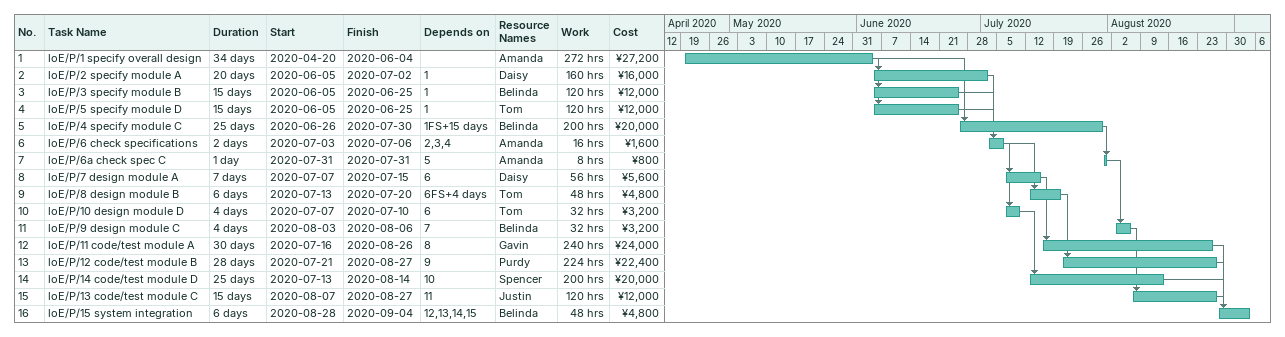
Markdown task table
| ID | Task | Duration | Start | Finish | Predecessors | Resources | Work (h) | Cost (¥) |
|---|---|---|---|---|---|---|---|---|
| 1 | loE/P/1 specify overall design | 34d | 2020-04-20 | 2020-06-04 |  | Amanda | 272 | 27200 |
| 2 | loE/P/2 specify module A | 20d | 2020-06-05 | 2020-07-02 | 1 | Daisy | 160 | 16000 |
| 3 | loE/P/3 specify module B | 15d | 2020-06-05 | 2020-06-25 | 1 | Belinda | 120 | 12000 |
| 4 | loE/P/5 specify module D | 15d | 2020-06-05 | 2020-06-25 | 1 | Tom | 120 | 12000 |
| 5 | loE/P/4 specify module C | 25d | 2020-06-26 | 2020-07-30 | 1FS+15d | Belinda | 200 | 20000 |
| 6 | loE/P/6 check specifications | 2d | 2020-07-03 | 2020-07-06 | 2, 3, 4 | Amanda | 16 | 1600 |
| 7 | loE/P/6a check spec C | 1d | 2020-07-31 | 2020-07-31 | 5 | Amanda | 8 | 800 |
| 8 | loE/P/7 design module A | 7d | 2020-07-07 | 2020-07-15 | 6 | Daisy | 56 | 5600 |
| 9 | loE/P/8 design module B | 6d | 2020-07-13 | 2020-07-20 | 6FS+4d | Tom | 48 | 4800 |
| 10 | loE/P/10 design module D | 4d | 2020-07-07 | 2020-07-10 | 6 | Tom | 32 | 3200 |
| 11 | loE/P/9 design module C | 4d | 2020-08-03 | 2020-08-06 | 7 | Belinda | 32 | 3200 |
| 12 | loE/P/11 code/test module A | 30d | 2020-07-16 | 2020-08-26 | 8 | Gavin | 240 | 24000 |
| 13 | loE/P/12 code/test module B | 28d | 2020-07-21 | 2020-08-27 | 9 | Purdy | 224 | 22400 |
| 14 | loE/P/14 code/test module D | 25d | 2020-07-13 | 2020-08-14 | 10 | Spencer | 200 | 20000 |
| 15 | loE/P/13 code/test module C | 15d | 2020-08-07 | 2020-08-27 | 11 | Justin | 120 | 12000 |
| 16 | loE/P/15 system integration | 6d | 2020-08-28 | 2020-09-04 | 12, 13, 14, 15 | Belinda | 48 | 4800 |
